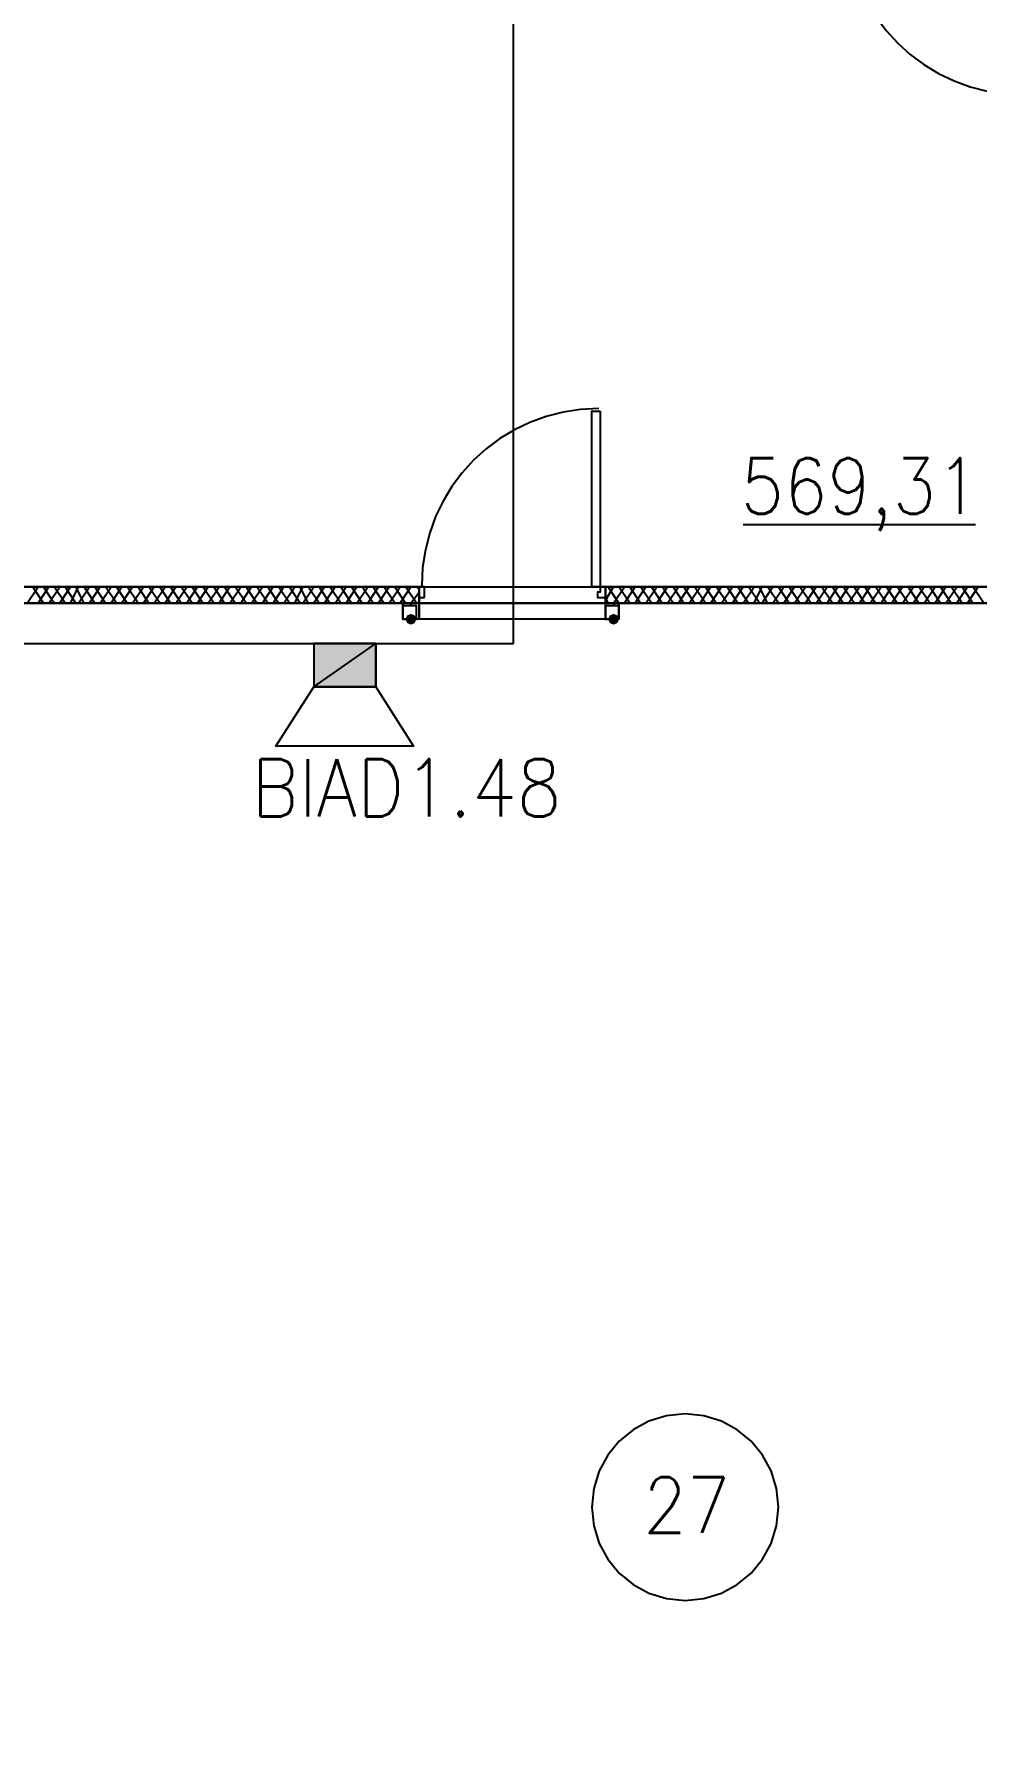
# Model space of a CAD drawing. Header units: millimetres. Extents: x 0 to 420, y 0 to 297.
# Drawn here: x 365.23 to 380.01, y 120.88 to 147.55 of the extents above; entities that cross this region are included whole.
import ezdxf

# ---------------------------------------------------------------- set-up
doc = ezdxf.new("R2010")
doc.units = ezdxf.units.MM
doc.layers.get('0').update_dxf_attribs({"linetype": 'CONTINUOUS'})
doc.styles.get("Standard").update_dxf_attribs({"font": 'STANDARD'})

msp = doc.modelspace()

# ---------------------------------------------------------------- hatches: boundary and pattern name
at = {"true_color": 0x000007}
for points in [[(371.221, 138.387667), (371.196129, 138.327871), (371.136333, 138.303), (371.076537, 138.327871), (371.051667, 138.387667), (371.076537, 138.447462), (371.136333, 138.472333), (371.196129, 138.447463)], [(374.396, 138.387667), (374.371129, 138.327871), (374.311333, 138.303), (374.251537, 138.327871), (374.226667, 138.387667), (374.251537, 138.447462), (374.311333, 138.472333), (374.371129, 138.447463)]]:
    msp.add_hatch(color=0, dxfattribs=at).paths.add_polyline_path(points, flags=0)
at = {"true_color": 0x000052}
h = msp.add_hatch(color=0, dxfattribs=at)
h.paths.add_polyline_path([(370.586, 137.329333), (369.612334, 137.329333), (370.586, 138.006666)], flags=0)
h.paths.add_polyline_path([(369.612334, 137.329333), (370.586, 138.006666), (369.612334, 138.006666)], flags=0)

# ---------------------------------------------------------------- linework, layer by layer
at = {"color": 0, "true_color": 0x000005}
msp.add_lwpolyline([(133.011334, 138.006666), (237.236001, 138.006666), (243.924667, 138.006666), (243.924667, 144.060333), (260.942667, 144.060333), (260.942667, 138.006666), (372.745, 138.006666), (372.745, 186.732333), (265.091334, 186.732333), (258.487334, 186.732333), (258.487334, 163.279666), (257.979334, 163.279666), (257.979334, 181.017333), (251.079001, 181.017333), (240.453334, 181.017333), (240.453334, 202.988333), (236.177667, 202.988333), (235.204001, 202.988333), (222.800334, 202.988333), (222.800334, 186.732333), (125.560668, 186.732333)], dxfattribs=at)
at = {"color": 0, "true_color": 0x000008}
msp.add_lwpolyline([(380.746, 138.895667), (380.746, 186.012667), (259.291667, 186.012667), (259.291667, 138.895667)], close=True, dxfattribs=at)
at = {"color": 0, "true_color": 0x000007}
for points in [[(377.952, 149.373167), (377.966316, 149.089658), (378.008334, 148.81434), (378.07666, 148.548605), (378.169901, 148.293849), (378.286663, 148.051463), (378.425552, 147.822843), (378.585176, 147.609381), (378.764139, 147.412472), (378.961048, 147.233509), (379.174509, 147.073886), (379.40313, 146.934996), (379.645515, 146.818234), (379.900272, 146.724993), (380.166006, 146.656667), (380.441325, 146.614649), (380.724833, 146.600333)], [(374.0785, 141.689667), (373.794991, 141.675351), (373.519673, 141.633333), (373.253939, 141.565007), (372.999182, 141.471766), (372.756796, 141.355004), (372.528176, 141.216114), (372.314714, 141.056491), (372.117805, 140.877528), (371.938842, 140.680619), (371.779219, 140.467157), (371.64033, 140.238537), (371.523568, 139.996151), (371.430326, 139.741395), (371.362, 139.47566), (371.319982, 139.200342), (371.305667, 138.916833)], [(376.343333, 139.869333), (379.984, 139.869333)], [(371.263333, 138.895667), (356.785333, 138.895667)], [(365.125, 138.641667), (365.294333, 138.895667)], [(365.379, 138.641667), (365.209667, 138.895667)], [(365.294333, 138.641667), (365.463667, 138.895667)], [(365.548333, 138.641667), (365.379, 138.895667)], [(365.463667, 138.641667), (365.633, 138.895667)], [(365.717667, 138.641667), (365.548333, 138.895667)], [(365.633, 138.641667), (365.802333, 138.895667)], [(365.887, 138.641667), (365.717667, 138.895667)], [(365.802333, 138.641667), (365.929333, 138.895667)], [(366.014, 138.641667), (365.887, 138.895667)], [(365.929333, 138.641667), (366.098667, 138.895667)], [(366.183333, 138.641667), (366.014, 138.895667)], [(366.098667, 138.641667), (366.268, 138.895667)], [(366.352667, 138.641667), (366.183333, 138.895667)], [(366.268, 138.641667), (366.437333, 138.895667)], [(366.522, 138.641667), (366.352667, 138.895667)], [(366.437333, 138.641667), (366.606667, 138.895667)], [(366.691333, 138.641667), (366.522, 138.895667)], [(366.606667, 138.641667), (366.776, 138.895667)], [(366.860667, 138.641667), (366.691333, 138.895667)], [(366.776, 138.641667), (366.945333, 138.895667)], [(367.03, 138.641667), (366.860667, 138.895667)], [(366.945333, 138.641667), (367.114667, 138.895667)], [(367.199333, 138.641667), (367.03, 138.895667)], [(367.114667, 138.641667), (367.284, 138.895667)], [(367.368667, 138.641667), (367.199333, 138.895667)], [(367.284, 138.641667), (367.453333, 138.895667)], [(367.538, 138.641667), (367.368667, 138.895667)], [(367.453333, 138.641667), (367.622667, 138.895667)], [(367.707333, 138.641667), (367.538, 138.895667)], [(367.622667, 138.641667), (367.792, 138.895667)], [(367.876667, 138.641667), (367.707333, 138.895667)], [(367.792, 138.641667), (367.961333, 138.895667)], [(368.046, 138.641667), (367.876667, 138.895667)], [(367.961333, 138.641667), (368.130667, 138.895667)], [(368.215333, 138.641667), (368.046, 138.895667)], [(368.130667, 138.641667), (368.3, 138.895667)], [(368.384667, 138.641667), (368.215333, 138.895667)], [(368.3, 138.641667), (368.469333, 138.895667)], [(368.554, 138.641667), (368.384667, 138.895667)], [(368.469333, 138.641667), (368.638667, 138.895667)], [(368.723333, 138.641667), (368.554, 138.895667)], [(368.638667, 138.641667), (368.808, 138.895667)], [(368.892667, 138.641667), (368.723333, 138.895667)], [(368.808, 138.641667), (368.977333, 138.895667)], [(369.062, 138.641667), (368.892667, 138.895667)], [(368.977333, 138.641667), (369.146667, 138.895667)], [(369.231333, 138.641667), (369.062, 138.895667)], [(369.146667, 138.641667), (369.316, 138.895667)], [(369.400667, 138.641667), (369.231333, 138.895667)], [(369.316, 138.641667), (369.443, 138.895667)], [(369.527667, 138.641667), (369.400667, 138.895667)], [(369.443, 138.641667), (369.612333, 138.895667)], [(369.697, 138.641667), (369.527667, 138.895667)], [(369.612333, 138.641667), (369.781667, 138.895667)], [(369.866333, 138.641667), (369.697, 138.895667)], [(369.781667, 138.641667), (369.951, 138.895667)], [(370.035667, 138.641667), (369.866333, 138.895667)], [(369.951, 138.641667), (370.120333, 138.895667)], [(370.205, 138.641667), (370.035667, 138.895667)], [(370.120333, 138.641667), (370.289667, 138.895667)], [(370.374333, 138.641667), (370.205, 138.895667)], [(370.289667, 138.641667), (370.459, 138.895667)], [(370.543667, 138.641667), (370.374333, 138.895667)], [(370.459, 138.641667), (370.628333, 138.895667)], [(370.713, 138.641667), (370.543667, 138.895667)], [(370.628333, 138.641667), (370.797667, 138.895667)], [(370.882333, 138.641667), (370.713, 138.895667)], [(370.797667, 138.641667), (370.967, 138.895667)], [(371.051667, 138.641667), (370.882333, 138.895667)], [(370.967, 138.641667), (371.136333, 138.895667)], [(371.221, 138.641667), (371.051667, 138.895667)], [(371.136333, 138.641667), (371.263333, 138.811)], [(371.263333, 138.853333), (371.221, 138.895667)], [(371.263333, 138.895667), (371.263333, 138.726333), (371.263333, 138.641667)], [(371.263333, 138.641667), (371.263333, 138.726333), (371.263333, 138.895667), (371.263333, 138.726333)], [(374.184333, 138.684), (374.311333, 138.895667)], [(374.184333, 138.895667), (374.184333, 138.726333), (374.184333, 138.641667)], [(374.184333, 138.641667), (374.184333, 138.726333), (374.184333, 138.895667), (374.184333, 138.726333)], [(380.746, 138.895667), (374.184333, 138.895667)], [(374.226667, 138.641667), (374.184333, 138.726333)], [(374.396, 138.641667), (374.226667, 138.895667)], [(374.311333, 138.641667), (374.480667, 138.895667)], [(374.565333, 138.641667), (374.396, 138.895667)], [(374.480667, 138.641667), (374.65, 138.895667)], [(374.734667, 138.641667), (374.565333, 138.895667)], [(374.65, 138.641667), (374.819333, 138.895667)], [(374.904, 138.641667), (374.734667, 138.895667)], [(374.819333, 138.641667), (374.988667, 138.895667)], [(375.073333, 138.641667), (374.904, 138.895667)], [(374.988667, 138.641667), (375.158, 138.895667)], [(375.242667, 138.641667), (375.073333, 138.895667)], [(375.158, 138.641667), (375.327333, 138.895667)], [(375.412, 138.641667), (375.242667, 138.895667)], [(375.327333, 138.641667), (375.496667, 138.895667)], [(375.581333, 138.641667), (375.412, 138.895667)], [(375.496667, 138.641667), (375.666, 138.895667)], [(375.750667, 138.641667), (375.581333, 138.895667)], [(375.666, 138.641667), (375.835333, 138.895667)], [(375.92, 138.641667), (375.750667, 138.895667)], [(375.835333, 138.641667), (376.004667, 138.895667)], [(376.089333, 138.641667), (375.92, 138.895667)], [(376.004667, 138.641667), (376.174, 138.895667)], [(376.258667, 138.641667), (376.089333, 138.895667)], [(376.174, 138.641667), (376.343333, 138.895667)], [(376.428, 138.641667), (376.258667, 138.895667)], [(376.343333, 138.641667), (376.512667, 138.895667)], [(376.597333, 138.641667), (376.428, 138.895667)], [(376.512667, 138.641667), (376.639667, 138.895667)], [(376.724333, 138.641667), (376.597333, 138.895667)], [(376.639667, 138.641667), (376.809, 138.895667)], [(376.893667, 138.641667), (376.724333, 138.895667)], [(376.809, 138.641667), (376.978333, 138.895667)], [(377.063, 138.641667), (376.893667, 138.895667)], [(376.978333, 138.641667), (377.147667, 138.895667)], [(377.232333, 138.641667), (377.063, 138.895667)], [(377.147667, 138.641667), (377.317, 138.895667)], [(377.401667, 138.641667), (377.232333, 138.895667)], [(377.317, 138.641667), (377.486333, 138.895667)], [(377.571, 138.641667), (377.401667, 138.895667)], [(377.486333, 138.641667), (377.655667, 138.895667)], [(377.740333, 138.641667), (377.571, 138.895667)], [(377.655667, 138.641667), (377.825, 138.895667)], [(377.909667, 138.641667), (377.740333, 138.895667)], [(377.825, 138.641667), (377.994333, 138.895667)], [(378.079, 138.641667), (377.909667, 138.895667)], [(377.994333, 138.641667), (378.163667, 138.895667)], [(378.248333, 138.641667), (378.079, 138.895667)], [(378.163667, 138.641667), (378.333, 138.895667)], [(378.417667, 138.641667), (378.248333, 138.895667)], [(378.333, 138.641667), (378.502333, 138.895667)], [(378.587, 138.641667), (378.417667, 138.895667)], [(378.502333, 138.641667), (378.671667, 138.895667)], [(378.756333, 138.641667), (378.587, 138.895667)], [(378.671667, 138.641667), (378.841, 138.895667)], [(378.925667, 138.641667), (378.756333, 138.895667)], [(378.841, 138.641667), (379.010333, 138.895667)], [(379.095, 138.641667), (378.925667, 138.895667)], [(379.010333, 138.641667), (379.179667, 138.895667)], [(379.264333, 138.641667), (379.095, 138.895667)], [(379.179667, 138.641667), (379.349, 138.895667)], [(379.433667, 138.641667), (379.264333, 138.895667)], [(379.349, 138.641667), (379.518333, 138.895667)], [(379.603, 138.641667), (379.433667, 138.895667)], [(379.518333, 138.641667), (379.687667, 138.895667)], [(379.772333, 138.641667), (379.603, 138.895667)], [(379.687667, 138.641667), (379.857, 138.895667)], [(379.941667, 138.641667), (379.772333, 138.895667)], [(379.857, 138.641667), (380.026333, 138.895667)], [(380.111, 138.641667), (379.941667, 138.895667)], [(364.151333, 138.641667), (371.263333, 138.641667)], [(371.136333, 138.641667), (371.136333, 138.599333)], [(371.263333, 138.514667), (371.263333, 138.641667), (372.702667, 138.641667)], [(372.702667, 138.387667), (371.263333, 138.387667), (371.263333, 138.514667)], [(372.702667, 138.641667), (374.184333, 138.641667), (374.184333, 138.514667)], [(374.184333, 138.514667), (374.184333, 138.387667), (372.702667, 138.387667)], [(374.184333, 138.641667), (393.361333, 138.641667)], [(374.311333, 138.641667), (374.311333, 138.599333)], [(376.893667, 124.481167), (376.863995, 124.77551), (376.778894, 125.049662), (376.644238, 125.297749), (376.465899, 125.513899), (376.249749, 125.692238), (376.001662, 125.826894), (375.72751, 125.911995), (375.433167, 125.941667), (375.138823, 125.911995), (374.864671, 125.826894), (374.616584, 125.692238), (374.400434, 125.513899), (374.222095, 125.297749), (374.087439, 125.049662), (374.002339, 124.77551), (373.972667, 124.481167)], [(373.972667, 124.481167), (374.002339, 124.186823), (374.087439, 123.912671), (374.222095, 123.664584), (374.400434, 123.448434), (374.616584, 123.270095), (374.864671, 123.135439), (375.138823, 123.050339), (375.433167, 123.020667), (375.72751, 123.050339), (376.001662, 123.135439), (376.249749, 123.270095), (376.465899, 123.448434), (376.644238, 123.664584), (376.778894, 123.912671), (376.863995, 124.186823), (376.893667, 124.481167)]]:
    msp.add_lwpolyline(points, dxfattribs=at)
for points in [[(374.099667, 141.647333), (374.099667, 138.895667), (373.972667, 138.895667), (373.972667, 141.647333)], [(371.348, 138.726333), (371.348, 138.811), (371.348, 138.895667), (371.263333, 138.895667), (371.263333, 138.726333)], [(374.184333, 138.726333), (374.184333, 138.895667), (374.099667, 138.895667), (374.099667, 138.811), (374.057333, 138.811), (374.057333, 138.726333)], [(371.009333, 138.641667), (371.263333, 138.641667), (371.263333, 138.387667), (371.009333, 138.387667)], [(371.009333, 138.599333), (371.009333, 138.387667), (371.221, 138.387667), (371.221, 138.599333)], [(374.184333, 138.641667), (374.396, 138.641667), (374.396, 138.387667), (374.184333, 138.387667)], [(374.184333, 138.599333), (374.184333, 138.387667), (374.396, 138.387667), (374.396, 138.599333)]]:
    msp.add_lwpolyline(points, close=True, dxfattribs=at)
at = {"color": 0, "true_color": 0x00002b}
msp.add_lwpolyline([(393.361333, 138.641667), (364.151333, 138.641667), (364.151333, 104.14), (393.361333, 104.14)], close=True, dxfattribs=at)
at = {"color": 0, "true_color": 0x000052}
msp.add_lwpolyline([(370.586, 137.329333), (370.586, 138.006666), (369.612334, 138.006666), (369.612334, 137.329333), (370.586, 137.329333), (371.178667, 136.397999), (369.019667, 136.397999), (369.612334, 137.329333)], dxfattribs=at)
for points in [[(370.586, 137.329333), (369.612334, 137.329333), (370.586, 138.006666)], [(369.612334, 137.329333), (370.586, 138.006666), (369.612334, 138.006666)]]:
    msp.add_lwpolyline(points, close=True, dxfattribs=at)

# ---------------------------------------------------------------- texts
at = {"color": 0, "true_color": 0x000007, "attachment_point": 1}
for s, insert, char_height, width in [('569,31', (376.300993, 140.910702), 0.872032, 3.24589682), ('BIAD1.48', (368.638653, 136.198871), 0.90154, 4.80821323), ('27', (374.776986, 124.951039), 0.872032, 1.06581688)]:
    msp.add_mtext(s, dxfattribs=dict(at, insert=insert, char_height=char_height, width=width))

doc.saveas('drawing.dxf')
